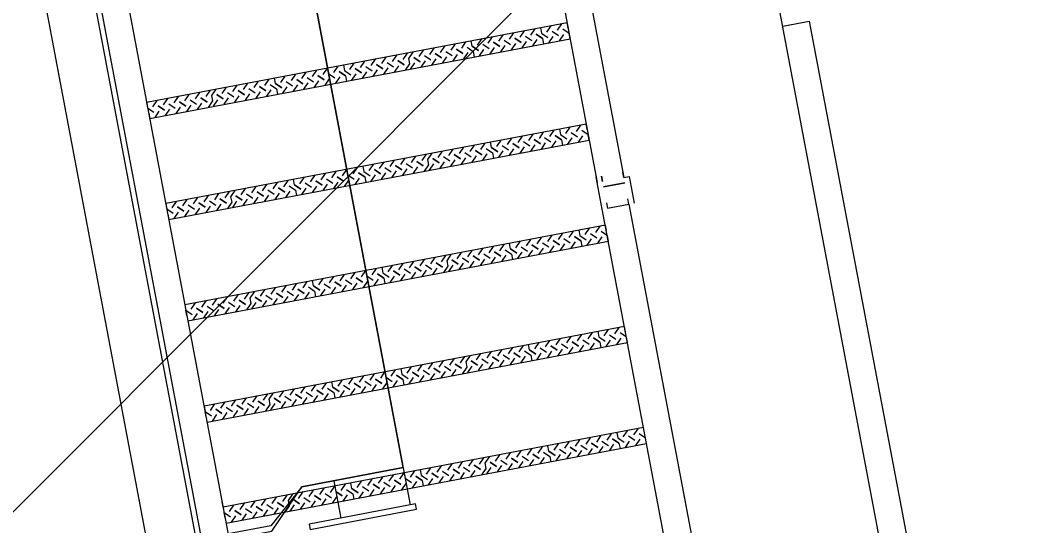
# Model space of a CAD drawing. Extents: x 407440 to 411585, y 6041728 to 6045069.
# Drawn here: x 408338.29 to 408348.88, y 6044285.82 to 6044291.17 of the extents above; entities that cross this region are included whole.
import ezdxf

# ---------------------------------------------------------------- set-up
doc = ezdxf.new("R2010")
doc.units = 0
doc.header["$LTSCALE"] = 5
doc.linetypes.add('foc-TIELINE', pattern=[1.875, 1.25, -0.625])
doc.layers.add('C-WS-T', color=13, linetype='Continuous', lineweight=9)
for name, color, linetype in [('P-BUFFER-PURPLE', 187, 'foc-TIELINE'), ('P-PROPOSED-EXISTING-H', 59, 'Continuous'), ('T-TIE', 201, 'foc-TIELINE')]:
    doc.layers.add(name, color=color, linetype=linetype)
doc.styles.add('80CG', font='ARIALN.TTF', dxfattribs={"height": 10})
doc.dimstyles.new('Compass 5 000', dxfattribs={"dimscale": 5, "dimtxt": 9, "dimasz": 2, "dimexe": 0.2, "dimexo": 0.0625, "dimgap": 0.5, "dimtad": 0, "dimtih": 1, "dimtoh": 1, "dimzin": 0, "dimdsep": 46, "dimtxsty": '80CG', "dimcen": 0.1, "dimse1": 1, "dimse2": 1, "dimclrd": 256, "dimclrt": 256, "dimaunit": 1, "dimadec": 4, "dimazin": 0, "dimtfac": 0.06, "dimtofl": 0, "dimtmove": 0, "dimatfit": 1, "dimfxl": 0.2, "dimtolj": 1, "dimtzin": 0, "dimlwd": -1, "dimarcsym": 0})

# ---------------------------------------------------------------- blocks, each defined once
blk = doc.blocks.new('P-RIG-877')
at = {"layer": 'T-TIE', "linetype": 'ByBlock', "lineweight": 25}
for points in [[(-9.5405, 4.5234), (-5.8896, 4.5234), (-5.8896, 1.4695), (-9.5405, 1.4695)], [(-7.1295, 1.0333), (-7.1181, 1.0333)], [(-7.4395, 0.9185), (-7.451, 0.907)], [(-7.2214, 0.9185), (-7.2329, 0.907)], [(-7.0032, 0.9185), (-7.0147, 0.907)], [(-6.7851, 0.9185), (-6.7966, 0.907)], [(-6.567, 0.9185), (-6.5785, 0.907)], [(-7.4395, 0.8725), (-7.451, 0.8611)], [(-7.2214, 0.8725), (-7.2329, 0.8611)], [(-7.0032, 0.8725), (-7.0147, 0.8611)], [(-6.7851, 0.8725), (-6.7966, 0.8611)], [(-6.567, 0.8725), (-6.5785, 0.8611)], [(-7.4395, 0.8266), (-7.451, 0.8151)], [(-7.2214, 0.8266), (-7.2329, 0.8151)], [(-7.0032, 0.8266), (-7.0147, 0.8151)], [(-6.7851, 0.8266), (-6.7966, 0.8151)], [(-6.567, 0.8266), (-6.5785, 0.8151)], [(-7.4395, 0.7922), (-7.451, 0.7807)], [(-7.2214, 0.7922), (-7.2329, 0.7807)], [(-7.0032, 0.7922), (-7.0147, 0.7807)], [(-6.7851, 0.7922), (-6.7966, 0.7807)], [(-6.567, 0.7922), (-6.5785, 0.7807)], [(-7.4395, 0.7462), (-7.451, 0.7348)], [(-7.2214, 0.7462), (-7.2329, 0.7348)], [(-7.0032, 0.7462), (-7.0147, 0.7348)], [(-6.7851, 0.7462), (-6.7966, 0.7348)], [(-6.567, 0.7462), (-6.5785, 0.7348)], [(-7.4395, 0.7003), (-7.451, 0.6888)], [(-7.2214, 0.7003), (-7.2329, 0.6888)], [(-7.0032, 0.7003), (-7.0147, 0.6888)], [(-6.7851, 0.7003), (-6.7966, 0.6888)], [(-6.567, 0.7003), (-6.5785, 0.6888)], [(-7.4395, 0.6659), (-7.451, 0.6544)], [(-7.2214, 0.6659), (-7.2329, 0.6544)], [(-7.0032, 0.6659), (-7.0147, 0.6544)], [(-6.7851, 0.6659), (-6.7966, 0.6544)], [(-6.567, 0.6659), (-6.5785, 0.6544)], [(-7.4395, 0.62), (-7.451, 0.6085)], [(-7.2214, 0.62), (-7.2329, 0.6085)], [(-7.0032, 0.62), (-7.0147, 0.6085)], [(-6.7851, 0.62), (-6.7966, 0.6085)], [(-6.567, 0.62), (-6.5785, 0.6085)], [(-7.4395, 0.574), (-7.451, 0.5626)], [(-7.2214, 0.574), (-7.2329, 0.5626)], [(-7.0032, 0.574), (-7.0147, 0.5626)], [(-6.7851, 0.574), (-6.7966, 0.5626)], [(-6.567, 0.574), (-6.5785, 0.5626)], [(-6.5096, 0.287), (-6.5096, 0.5166), (-6.5211, 0.5166), (-6.5211, 0.287)], [(-7.4395, 0.4937), (-7.451, 0.4822)], [(-7.2214, 0.4937), (-7.2329, 0.4822)], [(-7.0032, 0.4937), (-7.0147, 0.4822)], [(-6.7851, 0.4937), (-6.7966, 0.4822)], [(-6.567, 0.4937), (-6.5785, 0.4822)], [(-7.4395, 0.4477), (-7.451, 0.4363)], [(-7.2214, 0.4477), (-7.2329, 0.4363)], [(-7.0032, 0.4477), (-7.0147, 0.4363)], [(-6.7851, 0.4477), (-6.7966, 0.4363)], [(-6.567, 0.4477), (-6.5785, 0.4363)], [(-7.4395, 0.4018), (-7.451, 0.3903)], [(-7.2214, 0.4018), (-7.2329, 0.3903)], [(-7.0032, 0.4018), (-7.0147, 0.3903)], [(-6.7851, 0.4018), (-6.7966, 0.3903)], [(-6.567, 0.4018), (-6.5785, 0.3903)], [(-7.4395, 0.3674), (-7.451, 0.3559)], [(-7.2214, 0.3674), (-7.2329, 0.3559)], [(-7.0032, 0.3674), (-7.0147, 0.3559)], [(-6.7851, 0.3674), (-6.7966, 0.3559)], [(-6.567, 0.3674), (-6.5785, 0.3559)], [(-7.4395, 0.3215), (-7.451, 0.31)], [(-7.2214, 0.3215), (-7.2329, 0.31)], [(-7.0032, 0.3215), (-7.0147, 0.31)], [(-6.7851, 0.3215), (-6.7966, 0.31)], [(-6.567, 0.3215), (-6.5785, 0.31)], [(-7.4395, 0.2755), (-7.451, 0.2641)], [(-7.2214, 0.2755), (-7.2329, 0.2641)], [(-7.0032, 0.2755), (-7.0147, 0.2641)], [(-6.7851, 0.2755), (-6.7966, 0.2641)], [(-6.567, 0.2755), (-6.5785, 0.2641)], [(-7.4395, 0.2411), (-7.451, 0.2296)], [(-7.2214, 0.2411), (-7.2329, 0.2296)], [(-7.0032, 0.2411), (-7.0147, 0.2296)], [(-6.7851, 0.2411), (-6.7966, 0.2296)], [(-6.567, 0.2411), (-6.5785, 0.2296)], [(-7.4395, 0.1952), (-7.451, 0.1837)], [(-7.2214, 0.1952), (-7.2329, 0.1837)], [(-7.0032, 0.1952), (-7.0147, 0.1837)], [(-6.7851, 0.1952), (-6.7966, 0.1837)], [(-6.567, 0.1952), (-6.5785, 0.1837)], [(-7.4395, 0.1492), (-7.451, 0.1378)], [(-7.2214, 0.1492), (-7.2329, 0.1378)], [(-7.0032, 0.1492), (-7.0147, 0.1378)], [(-6.7851, 0.1492), (-6.7966, 0.1378)], [(-6.567, 0.1492), (-6.5785, 0.1378)], [(-5.7404, 0.0459), (-9.5405, 0.0459), (-9.5405, -12.2844), (-5.7404, -12.2844)], [(-9.4486, -0.0574), (-9.4486, -7.474), (-5.8437, -7.474), (-5.8437, -0.0574)]]:
    blk.add_lwpolyline(points, close=True, dxfattribs=at)
for points in [[(-7.3706, 1.4695), (-7.3706, 1.5269), (-5.947, 1.5269), (-5.947, 4.466), (-7.3706, 4.466), (-7.3706, 4.5234)], [(-8.1628, 1.0333), (-8.1628, 1.0792), (-7.1181, 1.0792), (-7.1295, 1.0792), (-7.1181, 1.0792), (-7.1181, 1.0907), (-7.0606, 1.0907)], [(-7.1066, 1.0792), (-7.1066, 1.0333), (-7.1066, 1.0792)], [(-7.0721, 1.0333), (-7.0606, 1.0333), (-7.0606, 1.0792), (-7.0721, 1.0792)], [(-7.0606, 1.0792), (-6.0044, 1.0792)], [(-8.1628, 1.0218), (-7.1181, 1.0218)], [(-7.451, 1.0218), (-7.4625, 1.0218), (-7.4625, 0.1148), (-7.451, 0.1148), (-7.4395, 0.1263)], [(-7.4395, 0.1148), (-7.428, 0.1148), (-7.428, 1.0218), (-7.4395, 1.0218), (-7.451, 1.0103)], [(-7.2329, 1.0218), (-7.2443, 1.0218), (-7.2443, 0.1148), (-7.2329, 0.1148), (-7.2214, 0.1263)], [(-7.2214, 0.1148), (-7.2099, 0.1148), (-7.2099, 1.0218), (-7.2214, 1.0218), (-7.2329, 1.0103)], [(-6.0044, 1.0218), (-7.0606, 1.0218), (-7.1181, 1.0218), (-7.1295, 1.0218)], [(-7.0147, 1.0218), (-7.0262, 1.0218), (-7.0262, 0.1148), (-7.0147, 0.1148), (-7.0032, 0.1263)], [(-6.9918, 0.1148), (-6.9918, 1.0218), (-7.0032, 1.0218), (-7.0147, 1.0103)], [(-6.7966, 1.0218), (-6.8081, 1.0218), (-6.8081, 0.1148), (-6.7966, 0.1148), (-6.7851, 0.1263)], [(-6.7736, 0.1148), (-6.7736, 1.0218), (-6.7851, 1.0218), (-6.7966, 1.0103)], [(-6.5785, 1.0218), (-6.5899, 1.0218), (-6.5899, 0.1148), (-6.6014, 0.1148)], [(-6.5555, 0.1148), (-6.5555, 1.0218), (-6.567, 1.0218), (-6.5785, 1.0103)], [(-7.451, 0.9988), (-7.4625, 1.0103)], [(-7.451, 0.9873), (-7.4395, 0.9988)], [(-7.428, 0.9988), (-7.4395, 1.0103)], [(-7.2329, 0.9988), (-7.2443, 1.0103)], [(-7.2329, 0.9873), (-7.2214, 0.9988)], [(-7.2099, 0.9988), (-7.2214, 1.0103)], [(-7.0147, 0.9988), (-7.0262, 1.0103)], [(-7.0147, 0.9873), (-7.0032, 0.9988)], [(-6.9918, 0.9988), (-7.0032, 1.0103)], [(-6.7966, 0.9988), (-6.8081, 1.0103)], [(-6.7966, 0.9873), (-6.7851, 0.9988)], [(-6.7736, 0.9988), (-6.7851, 1.0103)], [(-6.5785, 0.9988), (-6.5899, 1.0103)], [(-6.5785, 0.9873), (-6.567, 0.9988)], [(-6.5555, 0.9988), (-6.567, 1.0103)], [(-7.451, 0.9759), (-7.4625, 0.9873)], [(-7.4625, 0.9644), (-7.451, 0.9644), (-7.4395, 0.9759)], [(-7.428, 0.9759), (-7.4395, 0.9873)], [(-7.2329, 0.9759), (-7.2443, 0.9873)], [(-7.2443, 0.9644), (-7.2329, 0.9644), (-7.2214, 0.9759)], [(-7.2099, 0.9759), (-7.2214, 0.9873)], [(-7.0147, 0.9759), (-7.0262, 0.9873)], [(-7.0262, 0.9644), (-7.0147, 0.9644), (-7.0032, 0.9759)], [(-6.9918, 0.9759), (-7.0032, 0.9873)], [(-6.7966, 0.9759), (-6.8081, 0.9873)], [(-6.8081, 0.9644), (-6.7966, 0.9644), (-6.7851, 0.9759)], [(-6.7736, 0.9759), (-6.7851, 0.9873)], [(-6.5785, 0.9759), (-6.5899, 0.9873)], [(-6.5899, 0.9644), (-6.5785, 0.9644), (-6.567, 0.9759)], [(-6.5555, 0.9759), (-6.567, 0.9873)], [(-7.4395, 0.9644), (-7.451, 0.9529), (-7.4395, 0.9644), (-7.428, 0.9644)], [(-7.2214, 0.9644), (-7.2329, 0.9529), (-7.2214, 0.9644), (-7.2099, 0.9644)], [(-7.0032, 0.9644), (-7.0147, 0.9529), (-7.0032, 0.9644), (-6.9918, 0.9644)], [(-6.7851, 0.9644), (-6.7966, 0.9529), (-6.7851, 0.9644), (-6.7736, 0.9644)], [(-6.567, 0.9644), (-6.5785, 0.9529), (-6.567, 0.9644), (-6.5555, 0.9644)], [(-7.451, 0.9414), (-7.4625, 0.9529)], [(-7.451, 0.9299), (-7.4395, 0.9414)], [(-7.428, 0.9414), (-7.4395, 0.9529)], [(-7.2329, 0.9414), (-7.2443, 0.9529)], [(-7.2329, 0.9299), (-7.2214, 0.9414)], [(-7.2099, 0.9414), (-7.2214, 0.9529)], [(-7.0147, 0.9414), (-7.0262, 0.9529)], [(-7.0147, 0.9299), (-7.0032, 0.9414)], [(-6.9918, 0.9414), (-7.0032, 0.9529)], [(-6.7966, 0.9414), (-6.8081, 0.9529)], [(-6.7966, 0.9299), (-6.7851, 0.9414)], [(-6.7736, 0.9414), (-6.7851, 0.9529)], [(-6.5785, 0.9414), (-6.5899, 0.9529)], [(-6.5785, 0.9299), (-6.567, 0.9414)], [(-6.5555, 0.9414), (-6.567, 0.9529)], [(-7.451, 0.9185), (-7.4625, 0.9299)], [(-7.428, 0.9185), (-7.4395, 0.9299)], [(-7.2329, 0.9185), (-7.2443, 0.9299)], [(-7.2099, 0.9185), (-7.2214, 0.9299)], [(-7.0147, 0.9185), (-7.0262, 0.9299)], [(-6.9918, 0.9185), (-7.0032, 0.9299)], [(-6.7966, 0.9185), (-6.8081, 0.9299)], [(-6.7736, 0.9185), (-6.7851, 0.9299)], [(-6.5785, 0.9185), (-6.5899, 0.9299)], [(-6.5555, 0.9185), (-6.567, 0.9299)], [(-7.451, 0.8955), (-7.4625, 0.907)], [(-7.451, 0.884), (-7.4395, 0.8955)], [(-7.428, 0.8955), (-7.4395, 0.907)], [(-7.2329, 0.8955), (-7.2443, 0.907)], [(-7.2329, 0.884), (-7.2214, 0.8955)], [(-7.2099, 0.8955), (-7.2214, 0.907)], [(-7.0147, 0.8955), (-7.0262, 0.907)], [(-7.0147, 0.884), (-7.0032, 0.8955)], [(-6.9918, 0.8955), (-7.0032, 0.907)], [(-6.7966, 0.8955), (-6.8081, 0.907)], [(-6.7966, 0.884), (-6.7851, 0.8955)], [(-6.7736, 0.8955), (-6.7851, 0.907)], [(-6.5785, 0.8955), (-6.5899, 0.907)], [(-6.5785, 0.884), (-6.567, 0.8955)], [(-6.5555, 0.8955), (-6.567, 0.907)], [(-7.451, 0.8725), (-7.4625, 0.884)], [(-7.428, 0.8725), (-7.4395, 0.884)], [(-7.2329, 0.8725), (-7.2443, 0.884)], [(-7.2099, 0.8725), (-7.2214, 0.884)], [(-7.0147, 0.8725), (-7.0262, 0.884)], [(-6.9918, 0.8725), (-7.0032, 0.884)], [(-6.7966, 0.8725), (-6.8081, 0.884)], [(-6.7736, 0.8725), (-6.7851, 0.884)], [(-6.5785, 0.8725), (-6.5899, 0.884)], [(-6.5555, 0.8725), (-6.567, 0.884)], [(-7.451, 0.8496), (-7.4625, 0.8611)], [(-7.451, 0.8381), (-7.4395, 0.8496)], [(-7.428, 0.8496), (-7.4395, 0.8611)], [(-7.2329, 0.8496), (-7.2443, 0.8611)], [(-7.2329, 0.8381), (-7.2214, 0.8496)], [(-7.2099, 0.8496), (-7.2214, 0.8611)], [(-7.0147, 0.8496), (-7.0262, 0.8611)], [(-7.0147, 0.8381), (-7.0032, 0.8496)], [(-6.9918, 0.8496), (-7.0032, 0.8611)], [(-6.7966, 0.8496), (-6.8081, 0.8611)], [(-6.7966, 0.8381), (-6.7851, 0.8496)], [(-6.7736, 0.8496), (-6.7851, 0.8611)], [(-6.5785, 0.8496), (-6.5899, 0.8611)], [(-6.5785, 0.8381), (-6.567, 0.8496)], [(-6.5555, 0.8496), (-6.567, 0.8611)], [(-7.451, 0.8266), (-7.4625, 0.8381)], [(-7.428, 0.8266), (-7.4395, 0.8381)], [(-7.2329, 0.8266), (-7.2443, 0.8381)], [(-7.2099, 0.8266), (-7.2214, 0.8381)], [(-7.0147, 0.8266), (-7.0262, 0.8381)], [(-6.9918, 0.8266), (-7.0032, 0.8381)], [(-6.7966, 0.8266), (-6.8081, 0.8381)], [(-6.7736, 0.8266), (-6.7851, 0.8381)], [(-6.5785, 0.8266), (-6.5899, 0.8381)], [(-6.5555, 0.8266), (-6.567, 0.8381)], [(-7.451, 0.8151), (-7.4625, 0.8151)], [(-7.451, 0.8037), (-7.4395, 0.8151), (-7.428, 0.8151)], [(-7.2329, 0.8151), (-7.2443, 0.8151)], [(-7.2329, 0.8037), (-7.2214, 0.8151), (-7.2099, 0.8151)], [(-7.0147, 0.8151), (-7.0262, 0.8151)], [(-7.0147, 0.8037), (-7.0032, 0.8151), (-6.9918, 0.8151)], [(-6.7966, 0.8151), (-6.8081, 0.8151)], [(-6.7966, 0.8037), (-6.7851, 0.8151), (-6.7736, 0.8151)], [(-6.5785, 0.8151), (-6.5899, 0.8151)], [(-6.5785, 0.8037), (-6.567, 0.8151), (-6.5555, 0.8151)], [(-7.451, 0.7922), (-7.4625, 0.8037)], [(-7.428, 0.7922), (-7.4395, 0.8037)], [(-7.2329, 0.7922), (-7.2443, 0.8037)], [(-7.2099, 0.7922), (-7.2214, 0.8037)], [(-7.0147, 0.7922), (-7.0262, 0.8037)], [(-6.9918, 0.7922), (-7.0032, 0.8037)], [(-6.7966, 0.7922), (-6.8081, 0.8037)], [(-6.7736, 0.7922), (-6.7851, 0.8037)], [(-6.5785, 0.7922), (-6.5899, 0.8037)], [(-6.5555, 0.7922), (-6.567, 0.8037)], [(-7.451, 0.7692), (-7.4625, 0.7807)], [(-7.451, 0.7577), (-7.4395, 0.7692)], [(-7.428, 0.7692), (-7.4395, 0.7807)], [(-7.2329, 0.7692), (-7.2443, 0.7807)], [(-7.2329, 0.7577), (-7.2214, 0.7692)], [(-7.2099, 0.7692), (-7.2214, 0.7807)], [(-7.0147, 0.7692), (-7.0262, 0.7807)], [(-7.0147, 0.7577), (-7.0032, 0.7692)], [(-6.9918, 0.7692), (-7.0032, 0.7807)], [(-6.7966, 0.7692), (-6.8081, 0.7807)], [(-6.7966, 0.7577), (-6.7851, 0.7692)], [(-6.7736, 0.7692), (-6.7851, 0.7807)], [(-6.5785, 0.7692), (-6.5899, 0.7807)], [(-6.5785, 0.7577), (-6.567, 0.7692)], [(-6.5555, 0.7692), (-6.567, 0.7807)], [(-7.451, 0.7462), (-7.4625, 0.7577)], [(-7.428, 0.7462), (-7.4395, 0.7577)], [(-7.2329, 0.7462), (-7.2443, 0.7577)], [(-7.2099, 0.7462), (-7.2214, 0.7577)], [(-7.0147, 0.7462), (-7.0262, 0.7577)], [(-6.9918, 0.7462), (-7.0032, 0.7577)], [(-6.7966, 0.7462), (-6.8081, 0.7577)], [(-6.7736, 0.7462), (-6.7851, 0.7577)], [(-6.5785, 0.7462), (-6.5899, 0.7577)], [(-6.5555, 0.7462), (-6.567, 0.7577)], [(-7.451, 0.7233), (-7.4625, 0.7348)], [(-7.451, 0.7118), (-7.4395, 0.7233)], [(-7.428, 0.7233), (-7.4395, 0.7348)], [(-7.2329, 0.7233), (-7.2443, 0.7348)], [(-7.2329, 0.7118), (-7.2214, 0.7233)], [(-7.2099, 0.7233), (-7.2214, 0.7348)], [(-7.0147, 0.7233), (-7.0262, 0.7348)], [(-7.0147, 0.7118), (-7.0032, 0.7233)], [(-6.9918, 0.7233), (-7.0032, 0.7348)], [(-6.7966, 0.7233), (-6.8081, 0.7348)], [(-6.7966, 0.7118), (-6.7851, 0.7233)], [(-6.7736, 0.7233), (-6.7851, 0.7348)], [(-6.5785, 0.7233), (-6.5899, 0.7348)], [(-6.5785, 0.7118), (-6.567, 0.7233)], [(-6.5555, 0.7233), (-6.567, 0.7348)], [(-7.451, 0.7003), (-7.4625, 0.7118)], [(-7.428, 0.7003), (-7.4395, 0.7118)], [(-7.2329, 0.7003), (-7.2443, 0.7118)], [(-7.2099, 0.7003), (-7.2214, 0.7118)], [(-7.0147, 0.7003), (-7.0262, 0.7118)], [(-6.9918, 0.7003), (-7.0032, 0.7118)], [(-6.7966, 0.7003), (-6.8081, 0.7118)], [(-6.7736, 0.7003), (-6.7851, 0.7118)], [(-6.5785, 0.7003), (-6.5899, 0.7118)], [(-6.5555, 0.7003), (-6.567, 0.7118)], [(-7.4625, 0.6888), (-7.451, 0.6774), (-7.4395, 0.6774), (-7.428, 0.6659)], [(-7.428, 0.6774), (-7.4395, 0.6888)], [(-7.2443, 0.6888), (-7.2329, 0.6774), (-7.2214, 0.6774), (-7.2099, 0.6659)], [(-7.2099, 0.6774), (-7.2214, 0.6888)], [(-7.0262, 0.6888), (-7.0147, 0.6774), (-7.0032, 0.6774), (-6.9918, 0.6659)], [(-6.9918, 0.6774), (-7.0032, 0.6888)], [(-6.8081, 0.6888), (-6.7966, 0.6774), (-6.7851, 0.6774), (-6.7736, 0.6659)], [(-6.7736, 0.6774), (-6.7851, 0.6888)], [(-6.5899, 0.6888), (-6.5785, 0.6774), (-6.567, 0.6774), (-6.5555, 0.6659)], [(-6.5555, 0.6774), (-6.567, 0.6888)], [(-7.451, 0.6659), (-7.4625, 0.6774)], [(-7.2329, 0.6659), (-7.2443, 0.6774)], [(-7.0147, 0.6659), (-7.0262, 0.6774)], [(-6.7966, 0.6659), (-6.8081, 0.6774)], [(-6.5785, 0.6659), (-6.5899, 0.6774)], [(-7.451, 0.6429), (-7.4625, 0.6544)], [(-7.451, 0.6314), (-7.4395, 0.6429)], [(-7.428, 0.6429), (-7.4395, 0.6544)], [(-7.2329, 0.6429), (-7.2443, 0.6544)], [(-7.2329, 0.6314), (-7.2214, 0.6429)], [(-7.2099, 0.6429), (-7.2214, 0.6544)], [(-7.0147, 0.6429), (-7.0262, 0.6544)], [(-7.0147, 0.6314), (-7.0032, 0.6429)], [(-6.9918, 0.6429), (-7.0032, 0.6544)], [(-6.7966, 0.6429), (-6.8081, 0.6544)], [(-6.7966, 0.6314), (-6.7851, 0.6429)], [(-6.7736, 0.6429), (-6.7851, 0.6544)], [(-6.5785, 0.6429), (-6.5899, 0.6544)], [(-6.5785, 0.6314), (-6.567, 0.6429)], [(-6.5555, 0.6429), (-6.567, 0.6544)], [(-7.451, 0.62), (-7.4625, 0.6314)], [(-7.428, 0.62), (-7.4395, 0.6314)], [(-7.2329, 0.62), (-7.2443, 0.6314)], [(-7.2099, 0.62), (-7.2214, 0.6314)], [(-7.0147, 0.62), (-7.0262, 0.6314)], [(-6.9918, 0.62), (-7.0032, 0.6314)], [(-6.7966, 0.62), (-6.8081, 0.6314)], [(-6.7736, 0.62), (-6.7851, 0.6314)], [(-6.5785, 0.62), (-6.5899, 0.6314)], [(-6.5555, 0.62), (-6.567, 0.6314)], [(-7.451, 0.597), (-7.4625, 0.6085)], [(-7.451, 0.5855), (-7.4395, 0.597)], [(-7.428, 0.597), (-7.4395, 0.6085)], [(-7.2329, 0.597), (-7.2443, 0.6085)], [(-7.2329, 0.5855), (-7.2214, 0.597)], [(-7.2099, 0.597), (-7.2214, 0.6085)], [(-7.0147, 0.597), (-7.0262, 0.6085)], [(-7.0147, 0.5855), (-7.0032, 0.597)], [(-6.9918, 0.597), (-7.0032, 0.6085)], [(-6.7966, 0.597), (-6.8081, 0.6085)], [(-6.7966, 0.5855), (-6.7851, 0.597)], [(-6.7736, 0.597), (-6.7851, 0.6085)], [(-6.5785, 0.597), (-6.5899, 0.6085)], [(-6.5785, 0.5855), (-6.567, 0.597)], [(-6.5555, 0.597), (-6.567, 0.6085)], [(-7.451, 0.574), (-7.4625, 0.5855)], [(-7.428, 0.574), (-7.4395, 0.5855)], [(-7.2329, 0.574), (-7.2443, 0.5855)], [(-7.2099, 0.574), (-7.2214, 0.5855)], [(-7.0147, 0.574), (-7.0262, 0.5855)], [(-6.9918, 0.574), (-7.0032, 0.5855)], [(-6.7966, 0.574), (-6.8081, 0.5855)], [(-6.7736, 0.574), (-6.7851, 0.5855)], [(-6.5785, 0.574), (-6.5899, 0.5855)], [(-6.5555, 0.574), (-6.567, 0.5855)], [(-7.451, 0.5511), (-7.4625, 0.5626)], [(-7.4625, 0.5396), (-7.451, 0.5396), (-7.4395, 0.5511)], [(-7.428, 0.5511), (-7.4395, 0.5626)], [(-7.2329, 0.5511), (-7.2443, 0.5626)], [(-7.2443, 0.5396), (-7.2329, 0.5396), (-7.2214, 0.5511)], [(-7.2099, 0.5511), (-7.2214, 0.5626)], [(-7.0147, 0.5511), (-7.0262, 0.5626)], [(-7.0262, 0.5396), (-7.0147, 0.5396), (-7.0032, 0.5511)], [(-6.9918, 0.5511), (-7.0032, 0.5626)], [(-6.7966, 0.5511), (-6.8081, 0.5626)], [(-6.8081, 0.5396), (-6.7966, 0.5396), (-6.7851, 0.5511)], [(-6.7736, 0.5511), (-6.7851, 0.5626)], [(-6.5785, 0.5511), (-6.5899, 0.5626)], [(-6.5899, 0.5396), (-6.5785, 0.5396), (-6.567, 0.5511)], [(-6.5555, 0.5511), (-6.567, 0.5626)], [(-7.4395, 0.5396), (-7.451, 0.5281), (-7.4395, 0.5396), (-7.428, 0.5396)], [(-7.2214, 0.5396), (-7.2329, 0.5281), (-7.2214, 0.5396), (-7.2099, 0.5396)], [(-7.0032, 0.5396), (-7.0147, 0.5281), (-7.0032, 0.5396), (-6.9918, 0.5396)], [(-6.7851, 0.5396), (-6.7966, 0.5281), (-6.7851, 0.5396), (-6.7736, 0.5396)], [(-6.567, 0.5396), (-6.5785, 0.5281), (-6.567, 0.5396), (-6.5555, 0.5396)], [(-7.451, 0.5166), (-7.4625, 0.5281)], [(-7.451, 0.5052), (-7.4395, 0.5166)], [(-7.428, 0.5166), (-7.4395, 0.5281)], [(-7.2329, 0.5166), (-7.2443, 0.5281)], [(-7.2329, 0.5052), (-7.2214, 0.5166)], [(-7.2099, 0.5166), (-7.2214, 0.5281)], [(-7.0147, 0.5166), (-7.0262, 0.5281)], [(-7.0147, 0.5052), (-7.0032, 0.5166)], [(-6.9918, 0.5166), (-7.0032, 0.5281)], [(-6.7966, 0.5166), (-6.8081, 0.5281)], [(-6.7966, 0.5052), (-6.7851, 0.5166)], [(-6.7736, 0.5166), (-6.7851, 0.5281)], [(-6.5785, 0.5166), (-6.5899, 0.5281)], [(-6.5785, 0.5052), (-6.567, 0.5166)], [(-6.5555, 0.5166), (-6.567, 0.5281)], [(-8.7598, 0.5052), (-6.5211, 0.5052)], [(-6.6014, 0.5052), (-8.6794, 0.5052), (-8.6794, 0.287), (-8.6794, 0.5052)], [(-7.451, 0.4937), (-7.4625, 0.5052)], [(-7.428, 0.4937), (-7.4395, 0.5052)], [(-7.2329, 0.4937), (-7.2443, 0.5052)], [(-7.2099, 0.4937), (-7.2214, 0.5052)], [(-7.0147, 0.4937), (-7.0262, 0.5052)], [(-6.9918, 0.4937), (-7.0032, 0.5052)], [(-6.7966, 0.4937), (-6.8081, 0.5052)], [(-6.7736, 0.4937), (-6.7851, 0.5052)], [(-6.6014, 0.5052), (-6.6014, 0.287), (-6.6014, 0.5052)], [(-6.5785, 0.4937), (-6.5899, 0.5052)], [(-6.5555, 0.4937), (-6.567, 0.5052)], [(-7.451, 0.4707), (-7.4625, 0.4822)], [(-7.451, 0.4592), (-7.4395, 0.4707)], [(-7.428, 0.4707), (-7.4395, 0.4822)], [(-7.2329, 0.4707), (-7.2443, 0.4822)], [(-7.2329, 0.4592), (-7.2214, 0.4707)], [(-7.2099, 0.4707), (-7.2214, 0.4822)], [(-7.0147, 0.4707), (-7.0262, 0.4822)], [(-7.0147, 0.4592), (-7.0032, 0.4707)], [(-6.9918, 0.4707), (-7.0032, 0.4822)], [(-6.7966, 0.4707), (-6.8081, 0.4822)], [(-6.7966, 0.4592), (-6.7851, 0.4707)], [(-6.7736, 0.4707), (-6.7851, 0.4822)], [(-6.5785, 0.4707), (-6.5899, 0.4822)], [(-6.5785, 0.4592), (-6.567, 0.4707)], [(-6.5555, 0.4707), (-6.567, 0.4822)], [(-7.451, 0.4477), (-7.4625, 0.4592)], [(-7.428, 0.4477), (-7.4395, 0.4592)], [(-7.2329, 0.4477), (-7.2443, 0.4592)], [(-7.2099, 0.4477), (-7.2214, 0.4592)], [(-7.0147, 0.4477), (-7.0262, 0.4592)], [(-6.9918, 0.4477), (-7.0032, 0.4592)], [(-6.7966, 0.4477), (-6.8081, 0.4592)], [(-6.7736, 0.4477), (-6.7851, 0.4592)], [(-6.5785, 0.4477), (-6.5899, 0.4592)], [(-6.5555, 0.4477), (-6.567, 0.4592)], [(-7.451, 0.4248), (-7.4625, 0.4363)], [(-7.451, 0.4133), (-7.4395, 0.4248)], [(-7.428, 0.4248), (-7.4395, 0.4363)], [(-7.2329, 0.4248), (-7.2443, 0.4363)], [(-7.2329, 0.4133), (-7.2214, 0.4248)], [(-7.2099, 0.4248), (-7.2214, 0.4363)], [(-7.0147, 0.4248), (-7.0262, 0.4363)], [(-7.0147, 0.4133), (-7.0032, 0.4248)], [(-6.9918, 0.4248), (-7.0032, 0.4363)], [(-6.7966, 0.4248), (-6.8081, 0.4363)], [(-6.7966, 0.4133), (-6.7851, 0.4248)], [(-6.7736, 0.4248), (-6.7851, 0.4363)], [(-6.5785, 0.4248), (-6.5899, 0.4363)], [(-6.5785, 0.4133), (-6.567, 0.4248)], [(-6.5555, 0.4248), (-6.567, 0.4363)], [(-7.451, 0.4018), (-7.4625, 0.4133)], [(-7.428, 0.4018), (-7.4395, 0.4133)], [(-7.2329, 0.4018), (-7.2443, 0.4133)], [(-7.2099, 0.4018), (-7.2214, 0.4133)], [(-7.0147, 0.4018), (-7.0262, 0.4133)], [(-6.9918, 0.4018), (-7.0032, 0.4133)], [(-6.7966, 0.4018), (-6.8081, 0.4133)], [(-6.7736, 0.4018), (-6.7851, 0.4133)], [(-6.5785, 0.4018), (-6.5899, 0.4133)], [(-6.5555, 0.4018), (-6.567, 0.4133)], [(-7.451, 0.3903), (-7.4625, 0.3903)], [(-7.451, 0.3789), (-7.4395, 0.3903), (-7.428, 0.3903)], [(-7.2329, 0.3903), (-7.2443, 0.3903)], [(-7.2329, 0.3789), (-7.2214, 0.3903), (-7.2099, 0.3903)], [(-7.0147, 0.3903), (-7.0262, 0.3903)], [(-7.0147, 0.3789), (-7.0032, 0.3903), (-6.9918, 0.3903)], [(-6.7966, 0.3903), (-6.8081, 0.3903)], [(-6.7966, 0.3789), (-6.7851, 0.3903), (-6.7736, 0.3903)], [(-6.5785, 0.3903), (-6.5899, 0.3903)], [(-6.5785, 0.3789), (-6.567, 0.3903), (-6.5555, 0.3903)], [(-7.451, 0.3674), (-7.4625, 0.3789)], [(-7.428, 0.3674), (-7.4395, 0.3789)], [(-7.2329, 0.3674), (-7.2443, 0.3789)], [(-7.2099, 0.3674), (-7.2214, 0.3789)], [(-7.0147, 0.3674), (-7.0262, 0.3789)], [(-6.9918, 0.3674), (-7.0032, 0.3789)], [(-6.7966, 0.3674), (-6.8081, 0.3789)], [(-6.7736, 0.3674), (-6.7851, 0.3789)], [(-6.5785, 0.3674), (-6.5899, 0.3789)], [(-6.5555, 0.3674), (-6.567, 0.3789)], [(-7.451, 0.3444), (-7.4625, 0.3559)], [(-7.451, 0.3329), (-7.4395, 0.3444)], [(-7.428, 0.3444), (-7.4395, 0.3559)], [(-7.2329, 0.3444), (-7.2443, 0.3559)], [(-7.2329, 0.3329), (-7.2214, 0.3444)], [(-7.2099, 0.3444), (-7.2214, 0.3559)], [(-7.0147, 0.3444), (-7.0262, 0.3559)], [(-7.0147, 0.3329), (-7.0032, 0.3444)], [(-6.9918, 0.3444), (-7.0032, 0.3559)], [(-6.7966, 0.3444), (-6.8081, 0.3559)], [(-6.7966, 0.3329), (-6.7851, 0.3444)], [(-6.7736, 0.3444), (-6.7851, 0.3559)], [(-6.6014, 0.3559), (-6.5211, 0.3559)], [(-6.5785, 0.3444), (-6.5899, 0.3559)], [(-6.5785, 0.3329), (-6.567, 0.3444)], [(-6.5555, 0.3444), (-6.567, 0.3559)], [(-7.451, 0.3215), (-7.4625, 0.3329)], [(-7.428, 0.3215), (-7.4395, 0.3329)], [(-7.2329, 0.3215), (-7.2443, 0.3329)], [(-7.2099, 0.3215), (-7.2214, 0.3329)], [(-7.0147, 0.3215), (-7.0262, 0.3329)], [(-6.9918, 0.3215), (-7.0032, 0.3329)], [(-6.7966, 0.3215), (-6.8081, 0.3329)], [(-6.7736, 0.3215), (-6.7851, 0.3329)], [(-6.5785, 0.3215), (-6.5899, 0.3329)], [(-6.5555, 0.3215), (-6.567, 0.3329)], [(-7.451, 0.2985), (-7.4625, 0.31)], [(-7.451, 0.287), (-7.4395, 0.2985)], [(-7.428, 0.2985), (-7.4395, 0.31)], [(-7.2329, 0.2985), (-7.2443, 0.31)], [(-7.2329, 0.287), (-7.2214, 0.2985)], [(-7.2099, 0.2985), (-7.2214, 0.31)], [(-7.0147, 0.2985), (-7.0262, 0.31)], [(-7.0147, 0.287), (-7.0032, 0.2985)], [(-6.9918, 0.2985), (-7.0032, 0.31)], [(-6.7966, 0.2985), (-6.8081, 0.31)], [(-6.7966, 0.287), (-6.7851, 0.2985)], [(-6.7736, 0.2985), (-6.7851, 0.31)], [(-6.5785, 0.2985), (-6.5899, 0.31)], [(-6.5785, 0.287), (-6.567, 0.2985)], [(-6.5555, 0.2985), (-6.567, 0.31)], [(-7.451, 0.2755), (-7.4625, 0.287)], [(-7.428, 0.2755), (-7.4395, 0.287)], [(-7.2329, 0.2755), (-7.2443, 0.287)], [(-7.2099, 0.2755), (-7.2214, 0.287)], [(-7.0147, 0.2755), (-7.0262, 0.287)], [(-6.9918, 0.2755), (-7.0032, 0.287)], [(-6.7966, 0.2755), (-6.8081, 0.287)], [(-6.7736, 0.2755), (-6.7851, 0.287)], [(-6.5211, 0.0459), (-6.5211, 0.2067), (-6.6014, 0.287), (-6.5325, 0.2067), (-6.5325, 0.0459)], [(-6.5785, 0.2755), (-6.5899, 0.287)], [(-6.5555, 0.2755), (-6.567, 0.287)], [(-7.4625, 0.2641), (-7.451, 0.2526), (-7.4395, 0.2526), (-7.428, 0.2411)], [(-7.428, 0.2526), (-7.4395, 0.2641)], [(-7.2443, 0.2641), (-7.2329, 0.2526), (-7.2214, 0.2526), (-7.2099, 0.2411)], [(-7.2099, 0.2526), (-7.2214, 0.2641)], [(-7.0262, 0.2641), (-7.0147, 0.2526), (-7.0032, 0.2526), (-6.9918, 0.2411)], [(-6.9918, 0.2526), (-7.0032, 0.2641)], [(-6.8081, 0.2641), (-6.7966, 0.2526), (-6.7851, 0.2526), (-6.7736, 0.2411)], [(-6.7736, 0.2526), (-6.7851, 0.2641)], [(-6.5899, 0.2641), (-6.5785, 0.2526), (-6.567, 0.2526), (-6.5555, 0.2411)], [(-6.5555, 0.2526), (-6.567, 0.2641)], [(-7.451, 0.2411), (-7.4625, 0.2526)], [(-7.2329, 0.2411), (-7.2443, 0.2526)], [(-7.0147, 0.2411), (-7.0262, 0.2526)], [(-6.7966, 0.2411), (-6.8081, 0.2526)], [(-6.5785, 0.2411), (-6.5899, 0.2526)], [(-7.451, 0.2181), (-7.4625, 0.2296)], [(-7.451, 0.2067), (-7.4395, 0.2181)], [(-7.428, 0.2181), (-7.4395, 0.2296)], [(-7.2329, 0.2181), (-7.2443, 0.2296)], [(-7.2329, 0.2067), (-7.2214, 0.2181)], [(-7.2099, 0.2181), (-7.2214, 0.2296)], [(-7.0147, 0.2181), (-7.0262, 0.2296)], [(-7.0147, 0.2067), (-7.0032, 0.2181)], [(-6.9918, 0.2181), (-7.0032, 0.2296)], [(-6.7966, 0.2181), (-6.8081, 0.2296)], [(-6.7966, 0.2067), (-6.7851, 0.2181)], [(-6.7736, 0.2181), (-6.7851, 0.2296)], [(-6.5785, 0.2181), (-6.5899, 0.2296)], [(-6.5785, 0.2067), (-6.567, 0.2181)], [(-6.5555, 0.2181), (-6.567, 0.2296)], [(-7.451, 0.1952), (-7.4625, 0.2067)], [(-7.428, 0.1952), (-7.4395, 0.2067)], [(-7.2329, 0.1952), (-7.2443, 0.2067)], [(-7.2099, 0.1952), (-7.2214, 0.2067)], [(-7.0147, 0.1952), (-7.0262, 0.2067)], [(-6.9918, 0.1952), (-7.0032, 0.2067)], [(-6.7966, 0.1952), (-6.8081, 0.2067)], [(-6.7736, 0.1952), (-6.7851, 0.2067)], [(-6.5785, 0.1952), (-6.5899, 0.2067)], [(-6.5555, 0.1952), (-6.567, 0.2067)], [(-7.451, 0.1722), (-7.4625, 0.1837)], [(-7.451, 0.1607), (-7.4395, 0.1722)], [(-7.428, 0.1722), (-7.4395, 0.1837)], [(-7.2329, 0.1722), (-7.2443, 0.1837)], [(-7.2329, 0.1607), (-7.2214, 0.1722)], [(-7.2099, 0.1722), (-7.2214, 0.1837)], [(-7.0147, 0.1722), (-7.0262, 0.1837)], [(-7.0147, 0.1607), (-7.0032, 0.1722)], [(-6.9918, 0.1722), (-7.0032, 0.1837)], [(-6.7966, 0.1722), (-6.8081, 0.1837)], [(-6.7966, 0.1607), (-6.7851, 0.1722)], [(-6.7736, 0.1722), (-6.7851, 0.1837)], [(-6.5785, 0.1722), (-6.5899, 0.1837)], [(-6.5785, 0.1607), (-6.567, 0.1722)], [(-6.5555, 0.1722), (-6.567, 0.1837)], [(-7.451, 0.1492), (-7.4625, 0.1607)], [(-7.428, 0.1492), (-7.4395, 0.1607)], [(-7.2329, 0.1492), (-7.2443, 0.1607)], [(-7.2099, 0.1492), (-7.2214, 0.1607)], [(-7.0147, 0.1492), (-7.0262, 0.1607)], [(-6.9918, 0.1492), (-7.0032, 0.1607)], [(-6.7966, 0.1492), (-6.8081, 0.1607)], [(-6.7736, 0.1492), (-6.7851, 0.1607)], [(-6.5785, 0.1492), (-6.5899, 0.1607)], [(-6.5555, 0.1492), (-6.567, 0.1607)], [(-7.451, 0.1263), (-7.4625, 0.1378)], [(-7.428, 0.1263), (-7.4395, 0.1378)], [(-7.2329, 0.1263), (-7.2443, 0.1378)], [(-7.2099, 0.1263), (-7.2214, 0.1378)], [(-7.0147, 0.1263), (-7.0262, 0.1378)], [(-6.9918, 0.1263), (-7.0032, 0.1378)], [(-6.7966, 0.1263), (-6.8081, 0.1378)], [(-6.7736, 0.1263), (-6.7851, 0.1378)], [(-6.5785, 0.1263), (-6.5899, 0.1378)], [(-6.5555, 0.1263), (-6.567, 0.1378)], [(-8.5187, 0.1148), (-5.7174, 0.1148), (-5.7174, 0.0574), (-8.5187, 0.0574), (-8.5187, 0.0918), (-8.5187, 0.0574)], [(-7.0032, 0.1148), (-7.0147, 0.1148)], [(-6.7851, 0.1148), (-6.7966, 0.1148)], [(-6.567, 0.1148), (-6.5785, 0.1148), (-6.567, 0.1263)]]:
    blk.add_lwpolyline(points, dxfattribs=at)

msp = doc.modelspace()

# ---------------------------------------------------------------- hatches: boundary and pattern name
at = {"layer": 'P-PROPOSED-EXISTING-H'}
h = msp.add_hatch(dxfattribs=at)
h.set_pattern_fill('ANSI31', color=256, scale=3.498392, style=0)
h.set_pattern_definition([(45, (-2243.128, 2713.837), (-7.854113246, 7.854113246), [])])
edge = h.paths.add_edge_path()
edge.add_line((408709.29, 6043818.222), (408241.305, 6043729.713))
edge.add_line((408241.305, 6043729.713), (407794.436, 6043645.198))
edge.add_line((407794.436, 6043645.198), (407673.83, 6044282.895))
edge.add_line((407673.83, 6044282.895), (408123.669, 6044351.83))
edge.add_line((408123.669, 6044351.83), (408654.575, 6044433.189))
edge.add_line((408654.575, 6044433.189), (409028.997, 6044539.866))
edge.add_line((409028.997, 6044539.866), (409149.726, 6043901.52))
edge.add_line((409149.726, 6043901.52), (408898.792, 6043854.062))
edge.add_arc((408782.127, 6043952.01), 152.33, 241.43508, 319.98432, ccw=False)

# ---------------------------------------------------------------- linework, layer by layer
at = {"layer": 'P-BUFFER-PURPLE'}
msp.add_circle((408530.04, 6044370.877, -0.107), 250.434, dxfattribs=at)

# ---------------------------------------------------------------- block references
at = {"layer": 'T-TIE', "linetype": 'ByBlock', "xscale": 4.999999999955019, "yscale": 4.999999999955019, "zscale": 4.999999999955019, "rotation": 280.7096999997605}
msp.add_blockref('P-RIG-877', (408346.005, 6044253.532), dxfattribs=at)

# ---------------------------------------------------------------- leaders
at = {"layer": 'C-WS-T', "path_type": 1}
msp.add_leader([(408343.542, 6044260.35), (408327.321, 6044308.048)], dimstyle='Compass 5 000', override={"dimgap": 0.5, "dimtad": 0}, dxfattribs=at)

doc.saveas('drawing.dxf')
